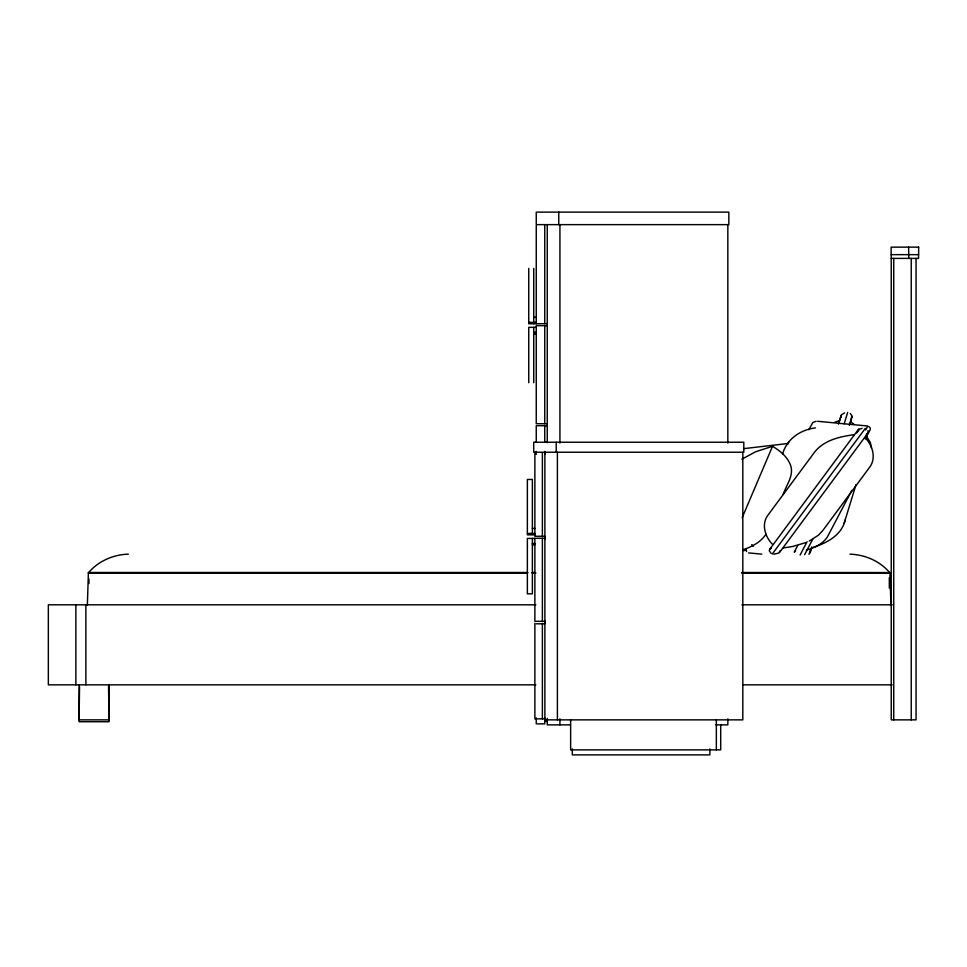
<?xml version="1.0" encoding="UTF-8"?>
<svg xmlns="http://www.w3.org/2000/svg" width="967" height="967" viewBox="0 0 967 967"><rect width="100%" height="100%" fill="white"/><g stroke="black" fill="none" stroke-linecap="round" stroke-linejoin="round"><path stroke-width="1.45" d="M87.356 605.233L88.408 572.609L527.631 572.609L88.408 572.609M779.982 550.827L778.918 553.027L773.842 554.212M857.427 431.814L858.527 429.553L862.129 428.345M746.161 549.22L746.597 551.577M839.453 421.177L841.52 414.746L844.59 412.909M811.76 547.237L808.944 554.369M850.319 422.337L852.06 415.87L850.271 413.513M813.114 547.395C826.616 543.14 841.906 535.15 845.11 520.053M838.462 424.126L841.109 415.544L841.278 417.236M844.155 423.836L847.684 412.389M849.328 425.299L851.987 416.692L851.564 417.466M811.869 547.141L810.104 552.882L809.899 551.238M844.118 523.413L856.025 484.636M742.148 517.744L772.536 446.307C779.789 450.634 786.86 456.291 790.196 464.293C794.717 474.821 786.304 484.975 783.113 494.475M779.595 552.375L867.955 432.998L868.028 430.629M857.838 430.218L769.72 549.28L769.297 550.864L771.098 553.354M782.581 454.079C786.715 438.921 800.567 429.723 815.447 427.885M787.597 444.518L788.83 442.161M808.847 429.711L812.884 422.422L816.112 421.322M797.69 545.545L794.221 552.169L795.611 551.009M856.726 432.986L858.817 429.022L858.756 430.605M800.12 554.973L807.094 541.677M865.67 430.001L867.762 426.012L817.562 421.286M804.641 554.659L813.017 538.692M865.38 438.873L870.264 429.553L870.276 428.006L868.898 426.592M851.794 490.414L827.45 536.818C822.76 544.107 814.371 547.914 806.26 550.078M766.009 534.147C760.763 542.306 751.625 546.887 742.692 549.836M772.246 554.079L865.308 428.369M88.589 572.633C98.138 561.235 113.357 554.526 128.345 554.164M769.72 549.28L771.376 548.059M867.955 432.998L866.323 434.183M890.921 605.233L889.966 572.633L741.834 572.633M741.858 459.204L755.541 451.794L772.536 446.307M809.234 541.073L818.384 535.235L822.712 530.641L869.236 467.786C876.706 458.527 872.705 445.231 864.909 437.567M805.535 542.692L792.819 546.44L783.197 547.963M834.654 422.241L839.187 420.766M889.87 573.093L741.955 573.093M743.647 550.646L746.403 550.15M854.163 434.727C839.985 436.492 824.259 440.142 814.843 451.807L768.318 514.662C760.884 523.872 765.018 537.084 772.826 544.614M743.623 448.664L787.428 443.563M537.241 224.634L728.84 224.634L728.84 212.124L536.25 212.124L536.25 224.634M891.236 258.394L918.553 258.394L918.553 254.647M533.748 317.333L536.25 317.333M528.744 322.337L536.25 322.337M547.249 323.679L528.744 323.764L528.744 268.379M547.249 325.674L536.25 325.674L536.25 423.727L547.249 423.727M536.25 327.342L528.744 327.342L528.744 382.727M533.748 332.346L536.25 332.346M533.748 333.772L536.25 333.772M547.249 425.722L536.25 425.722L536.25 442.318M534.715 452.23L743.804 452.23L743.804 442.233L533.711 442.233L533.711 452.23M532.37 528.417L534.872 528.417M527.366 533.421L534.872 533.421M534.872 534.848L527.366 534.848L527.366 479.463L532.37 479.463L532.37 533.421M544.88 536.274L534.872 536.274L534.872 453.233M544.88 538.281L534.872 538.281L534.872 621.31L544.88 621.31M534.872 538.426L527.366 538.426L527.366 593.811L532.37 593.811L532.37 538.426M532.37 543.43L534.872 543.43M532.37 544.844L534.872 544.844M741.955 572.609L889.966 572.633M88.408 573.093L527.631 573.093M532.152 573.093L535.96 573.068M535.863 604.81L48.35 604.81L48.35 684.841L535.863 684.841M741.931 604.81L892.227 604.81M536.25 623.812L544.747 623.812L544.747 620.802M742.729 684.841L892.227 684.841M79.548 686.715L79.04 721.733L109.053 721.733L108.534 686.715M544.88 718.856L534.872 718.856L534.872 623.316M544.747 721.358L547.249 721.358M570.421 724.863L547.249 724.863L547.249 718.372M715.846 724.863L727.837 724.863L727.837 718.832M849.933 554.164C864.945 554.599 879.934 561.065 889.688 572.633M748.531 552.906L761.815 554.151M850.694 421.878L854.018 424.332M751.758 544.602L753.378 546.222M866.251 435.706L870.373 442.608L871.46 447.951M916.051 258.394L916.051 719.859L891.236 719.859L891.236 254.647M911.24 258.394L911.24 719.859M908.738 258.394L908.642 247.141M893.738 258.394L893.738 719.859M889.326 577.541L889.326 587.984M742.813 452.23L742.813 719.859L544.88 719.859L544.88 452.23M727.837 224.634L727.837 443.104M720.705 724.912L720.705 749.872L570.639 749.872L570.639 719.859M716.342 719.859L716.342 749.872M709.863 748.869L709.863 754.876L572.307 754.876L572.307 748.869M559.929 224.634L559.929 443.104M559.929 718.832L559.929 724.863M558.757 212.124L558.757 224.634M557.391 452.23L557.391 719.859M556.218 442.233L556.218 452.23M547.249 224.634L547.249 442.644M544.747 225.637L544.747 323.679M544.747 325.674L544.747 423.727M544.747 425.722L544.747 442.318M544.747 451.371L544.747 454.381M544.747 536.322L544.747 539.344M544.747 717.828L544.747 723.86L536.25 723.86L536.25 717.828M542.378 453.233L542.378 536.274M542.378 538.281L542.378 621.31M542.378 623.316L542.378 718.856M536.25 225.637L536.25 323.764M536.25 451.371L536.25 454.381M533.748 268.379L533.748 323.764M533.748 327.342L533.748 382.727M109.15 684.841L109.15 719.859L79.137 719.859L79.137 684.841M88.952 579.04L88.952 583.512M85.87 604.81L85.87 684.841M75.861 604.81L75.861 684.841M918.65 247.141L891.139 247.141L891.139 254.647L918.65 254.647L918.65 247.141M535.174 572.609L532.152 572.609L535.15 572.633"/></g></svg>
